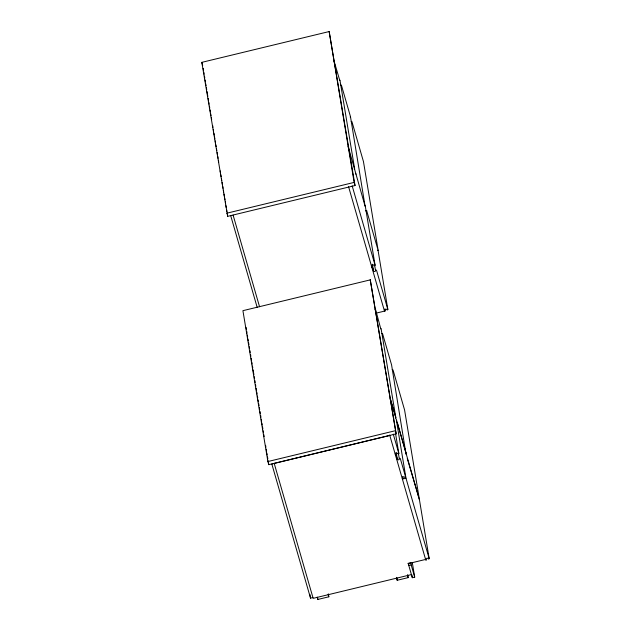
<?xml version="1.0" encoding="UTF-8"?>
<svg xmlns="http://www.w3.org/2000/svg" width="631" height="631" viewBox="0 0 631 631"><rect width="100%" height="100%" fill="white"/><g stroke="black" fill="none" stroke-linecap="round" stroke-linejoin="round"><path stroke-width="0.95" d="M340.417 85.209L341.403 85.177L350.473 116.601L365.034 205.903M365.649 210.533L366.635 210.502L378.182 250.531L363.464 161.623L351.917 121.602L351.183 121.381M381.526 333.531L382.512 333.499L391.583 364.923L406.033 454.296M419.268 499.413L396.142 418.739L405.985 478.211L429.175 558.577L428.796 559.082L428.181 558.814A1.025 0.812 -9.4 0 0 426.958 558.277A1.025 0.812 -9.4 0 0 426.185 559.295L426.414 560.076L425.815 560.225L389.666 434.972M339.809 80.571L334.107 61.278M365.081 206.148L348.036 146.187M350.213 117.066L350.473 116.601M380.808 328.964L375.697 309.892L375.082 309.624M392.174 369.774L393.026 369.932L404.574 409.953L419.292 498.853L407.263 458.54M348.564 150.241L349.306 150.47M354.291 169.581L354.677 169.076L339.959 80.176M377.614 250.507L378.001 249.994L387.844 309.466L387.458 309.979L386.85 309.711A1.025 0.812 -9.4 0 0 385.628 309.166A1.025 0.812 -9.4 0 0 384.855 310.192L385.084 310.973L376.273 313.102M201.81 62.351L329.169 31.55L355.04 185.538L227.688 216.338L201.81 62.351L202.709 65.474M226.781 213.207L354.141 182.406L329.169 31.55M371.714 266.874L372.314 266.724L372.085 265.943A1.025 0.812 -9.4 0 1 372.858 264.925A1.025 0.812 -9.4 0 1 374.08 265.462L374.688 265.738L375.074 265.225L365.231 205.745M371.801 267.181L372.4 267.039L371.99 264.807M370.271 279.872L242.919 310.673L267.891 461.537L268.79 464.661L396.15 433.86L370.271 279.872L396.15 433.86M267.891 461.537L395.251 430.736M389.808 435.461L271.819 463.998L310.531 598.141L312.929 597.557M395.495 455.164L396.087 455.014L395.771 453.097M395.866 453.413L396.181 455.33L395.582 455.472L395.266 453.555M402.31 478.771L402.901 478.629L402.586 476.705M402.397 479.079L405.985 478.211M407.965 563.388L410.813 562.694M425.594 559.445L408.249 563.633L412.311 577.704L414.701 577.128L412.303 562.615M410.868 563.002L411.183 564.934L408.793 565.51L408.47 563.578M411.412 574.581L313.15 598.346L274.209 463.422M317.188 597.107L317.866 599.45L328.83 596.8L328.341 593.881M396.513 577.917L397.191 580.268L408.154 577.617L407.665 574.699M355.505 173.809L356.121 174.077M395.266 417.927L395.779 417.399L381.069 328.499M395.306 418.179L395.826 417.643L390.226 398.8M396.615 422.131L397.222 422.399L406.293 453.823M390.289 398.618L395.779 417.399M366.674 210.754L366.059 210.478L365.68 210.991M354.141 182.406L355.04 185.538M352.153 185.806L375.074 265.225M387.844 309.466L376.518 270.226L375.91 269.958L375.524 270.47A1.025 0.812 -9.4 0 1 374.751 271.488A1.025 0.812 -9.4 0 1 373.528 270.951L372.4 267.039M348.564 186.673L384.484 311.115M393.255 434.112L398.855 453.515L398.469 454.028L397.861 453.752A1.025 0.812 -9.4 0 0 396.639 453.216A1.025 0.812 -9.4 0 0 395.866 454.233L396.087 455.014M396.181 455.33L397.309 459.242A1.025 0.812 -9.4 0 0 398.532 459.778A1.025 0.812 -9.4 0 0 399.305 458.761L399.683 458.248L400.299 458.516L405.67 477.123L405.283 477.635L404.668 477.359A1.025 0.812 -9.4 0 0 403.446 476.823A1.025 0.812 -9.4 0 0 402.681 477.841L402.901 478.629M411.183 564.934L414.701 577.128M407.476 575.267L408.154 577.617M233.099 215.092L259.546 306.729M230.709 215.676L257.156 307.305M328.152 594.457L328.83 596.8M419.331 499.097L429.175 558.577M384.76 309.056L385.084 310.973M374.727 265.667L375.524 270.47M372.416 264.231L373.528 270.951M395.361 432.409L398.855 453.515M398.35 453.003L399.305 458.761M396.197 452.522L397.309 459.242M411.83 574.802L412.311 577.704M396.71 577.349L397.191 580.268M317.543 597.502L317.866 599.45M309.892 594.268L310.531 598.141M203.19 68.377L203.513 70.309M203.837 72.249L204.152 74.182M204.476 76.114L204.791 78.047M205.114 79.987L205.43 81.92M205.753 83.852L206.077 85.784M206.392 87.717L206.716 89.657M207.031 91.59L207.836 96.425M208.151 98.357L208.475 100.29M208.798 102.222L209.113 104.162M209.437 106.095L209.752 108.027M210.076 109.96L210.399 111.892M210.715 113.832L211.038 115.765M211.353 117.697L211.677 119.63M212.639 125.435L212.955 127.367M213.278 129.3L213.601 131.232M213.917 133.173L214.24 135.105M214.556 137.037L214.879 138.97M215.203 140.91L215.518 142.843M215.841 144.775L216.157 146.707M216.48 148.64L216.796 150.58M217.119 152.513L217.443 154.445M217.758 156.378L218.081 158.31M218.397 160.25L218.72 162.183M220.164 170.883L220.479 172.815M220.803 174.755L221.118 176.688M221.442 178.62L221.765 180.553M222.08 182.485L222.404 184.426M222.719 186.358L223.043 188.29M223.366 190.223L223.682 192.163M224.005 194.096L224.32 196.028M224.644 197.96L224.967 199.893M225.283 201.833L225.606 203.766M225.922 205.698L226.245 207.631M226.568 209.563L226.884 211.503M227.207 213.436L227.688 216.338M246.058 327.339L246.382 329.272M246.705 331.212L247.021 333.144M247.344 335.077L247.66 337.009M247.983 338.95L248.298 340.882M248.622 342.814L248.945 344.747M249.261 346.679L249.584 348.62M249.9 350.552L250.223 352.484M250.546 354.417L250.862 356.349M251.185 358.29L251.501 360.222M251.824 362.155L252.148 364.087M252.463 366.019L252.786 367.96M253.102 369.892L253.907 374.727M254.222 376.66L254.545 378.592M254.869 380.525L255.184 382.465M255.508 384.397L255.823 386.33M256.147 388.262L256.47 390.195M256.785 392.135L257.109 394.067M257.424 396L257.748 397.932M258.071 399.873L258.387 401.805M258.71 403.737L259.025 405.67M259.349 407.602L259.664 409.543M259.988 411.475L260.311 413.408M260.627 415.34L260.95 417.272M261.266 419.213L261.589 421.145M261.912 423.078L262.228 425.01M262.551 426.942L262.867 428.883M263.19 430.815L263.513 432.748M263.829 434.68L264.152 436.613M265.588 445.32L265.911 447.253M266.235 449.185L266.55 451.126M266.874 453.058L267.189 454.99M267.512 456.923L267.836 458.855M268.151 460.796L268.79 464.661"/></g></svg>
